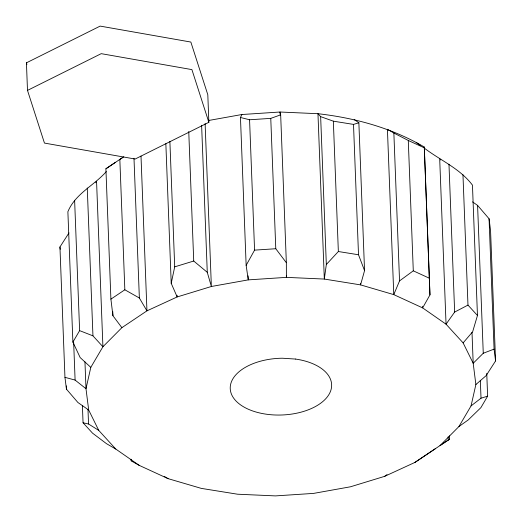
<?xml version="1.0" encoding="UTF-8"?>
<svg xmlns="http://www.w3.org/2000/svg" width="522" height="522" viewBox="0 0 522 522"><rect width="100%" height="100%" fill="white"/><g stroke="black" fill="none" stroke-linecap="round" stroke-linejoin="round"><path stroke-width="0.78" d="M208.226 120.556L241.901 114.52L280.04 112.015L317.963 113.705L320.645 116.634L326.328 264.491L324.319 279.061L286.389 277.371L248.257 279.877L211.371 286.487L177.167 296.946L146.95 310.851L121.874 327.672L102.919 346.752L90.802 367.371L85.993 388.727L88.675 410.005L98.743 430.382L115.812 449.077L139.23 465.376L168.091 478.648L201.29 488.383L237.549 494.21L275.472 495.9L313.611 493.394L350.49 486.785L384.694 476.325L414.918 462.42L449.612 439.132L449.488 435.87M177.102 295.315L177.167 296.946L171.216 283.342L174.707 266.846L169.885 141.377M449.612 439.132L439.987 445.605L458.942 426.52L471.059 405.901L475.875 384.544L473.193 363.273L471.999 332.318M354.223 119.531L358.868 122.774L364.552 270.631L360.572 284.888L324.319 279.061L317.963 113.705C355.136 117.952 391.872 127.975 424.288 147.028L429.971 294.884L422.637 307.895L446.049 324.195L463.125 342.895L473.193 363.273L483.261 353.257L494.073 349.114L489.068 218.757L477.584 205.394L472.527 201.87M424.308 148.124C440.411 160.411 459.98 168.541 472.456 185.134L477.46 315.49L472.651 331.777L463.125 342.895M422.572 306.27L422.637 307.895L393.771 294.623L387.422 129.267L393.862 133.038L399.545 280.895L393.771 294.623L360.572 284.888L360.513 283.263M248.257 279.877L246.149 265.352L240.466 117.489L241.901 114.52M246.149 265.352L254.573 250.129L249.568 119.766L240.466 117.489M106.331 171.562C94.071 185.571 75.312 193.649 67.88 211.73L72.891 342.086L80.173 357.577L90.802 367.371M95.761 182.765L96.563 181.395L102.919 346.752L92.949 335.842L79.625 330.628L74.62 200.272M72.891 342.086L79.625 330.628M486.752 373.367L487.626 396.178L480.892 407.643L468.247 419.929L458.942 426.52M88.675 410.005L77.928 402.514L66.444 389.158L64.95 377.328L59.945 246.971L68.989 232.897M489.068 218.757L490.556 230.587L495.567 360.943L486.086 375.683L475.875 384.544M462.962 174.739L467.973 305.096L454.655 312.065L446.049 324.195L439.7 158.838L440.764 160.006M326.328 264.491L338.354 251.526L333.343 121.169L320.645 116.634M471.059 405.901L481.016 398.195L487.626 396.178M384.694 476.325L387.043 474.596M399.545 280.895L413.287 270.827L408.282 140.47L393.862 133.038M121.874 327.672L112.928 315.725L110.905 299.139L105.901 168.782L115.525 162.309M123.792 156.776L119.838 159.432L124.843 289.788L139.361 297.997L146.95 310.851L140.999 156.085M414.918 462.42L435.674 448.483M105.901 168.782L122.781 157.442M110.905 299.139L124.843 289.788M26.433 62.836L100.159 26.1L190.85 42.054L207.808 94.736L208.865 122.298L135.139 159.034L44.455 143.08L27.496 90.397L26.433 62.836L26.935 64.382M27.496 90.397L101.222 53.662L191.907 69.609L208.865 122.298M249.568 119.766L270.768 118.377L280.666 114.847L280.04 112.015L280.131 114.455M174.707 266.846L193.727 261.033L207.273 272.314L211.371 286.487L205.113 123.57M333.343 121.169L353.505 124.406L358.868 122.774M254.573 250.129L275.779 248.733L286.35 262.71L286.389 277.371L286.33 275.74M338.354 251.526L358.51 254.762L364.552 270.631M82.398 405.672L83.057 422.781L88.544 424.001L98.743 430.382M64.95 377.328L75.103 380.088L85.993 388.727L84.955 361.844M408.282 140.47L424.327 147.85M413.287 270.827L429.332 278.206M131.185 460.065L131.218 460.887L139.23 465.376M115.812 449.077L106.54 443.707L92.551 433.175L83.057 422.781M164.221 476.384L168.091 478.648M416.282 142.539L420.295 145.331M467.973 305.096L477.46 315.49M494.073 349.114L495.567 360.943M59.945 246.971L60.245 249.333M477.584 205.394L483.261 353.257M480.331 380.323L481.016 398.195M448.972 164.208L454.655 312.065M448.137 436.797L448.261 440.046M424.288 147.028L429.971 294.884M353.505 124.406L358.51 254.762M280.666 114.847L286.35 262.71M270.768 118.377L275.779 248.733M248.1 275.805L248.224 279.068M201.623 125.273L207.273 272.314M188.749 131.492L193.727 261.033M165.846 143.609L171.216 283.342M133.991 158.264L139.361 297.997M131.159 459.262L131.218 460.887M112.772 311.667L112.928 315.725M87.265 187.985L92.949 335.842M87.983 409.372L88.544 424.001M73.667 342.719L75.103 380.088M66.32 385.895L66.444 389.158M295.419 359.051L282.35 358.222A50.732 28.371 -2.2 0 0 234.391 399.134A50.732 28.371 -2.2 0 0 318.851 404.485A50.732 28.371 -2.2 0 0 295.419 359.051"/></g></svg>
